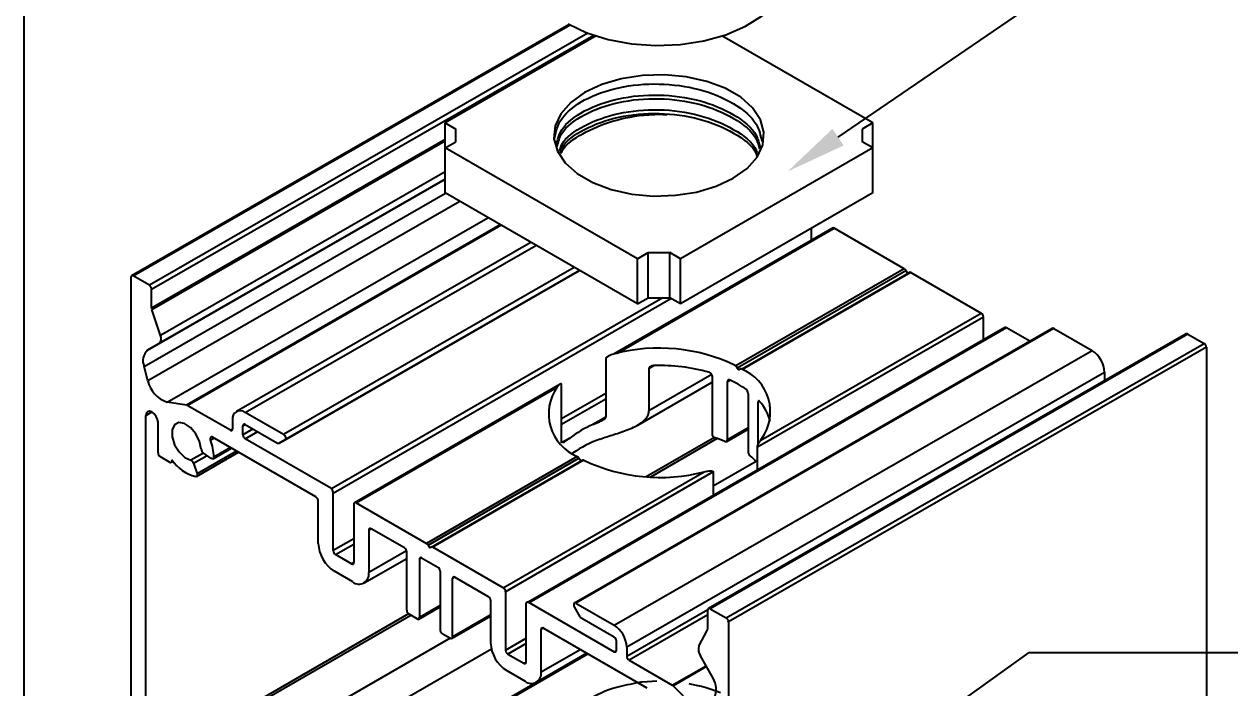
# Model space of a CAD drawing. Extents: x 0 to 7.2, y -17.4 to 0.
# Drawn here: x 0 to 3.71, y -14.46 to -12.416 of the extents above; entities that cross this region are included whole.
import ezdxf
from ezdxf import colors
from ezdxf.entities.mleader import LeaderData, LeaderLine
from ezdxf.math import Vec2, Vec3

# ---------------------------------------------------------------- set-up
doc = ezdxf.new("R2010")
doc.units = 0
doc.header["$LTSCALE"] = 0.5
doc.header["$MEASUREMENT"] = 0
doc.linetypes.add('HIDDEN2', pattern=[0.1875, 0.125, -0.0625])
doc.layers.add('CUST DWG', color=60, linetype='CONTINUOUS', lineweight=20)
for name, color, linetype in [('Hardware', 242, 'CONTINUOUS'), ('Housing', 150, 'CONTINUOUS'), ('Mounting', 4, 'CONTINUOUS')]:
    doc.layers.add(name, color=color, linetype=linetype)
doc.layers.add('Text-Unprinted', color=131, linetype='CONTINUOUS', plot=False)
doc.styles.add('LSAD_Standard', font='arial.ttf')

msp = doc.modelspace()

# ---------------------------------------------------------------- linework, layer by layer
at = {"layer": 'Hardware', "transparency": 16777216}
for p, q in [((1.7607, -12.4518), (1.2955, -12.7203)), ((2.6121, -12.7203), (2.1473, -12.4521)), ((1.2955, -12.7203), (1.3288, -12.7395)), ((1.2955, -12.7971), (1.2955, -12.7203)), ((2.6121, -12.7203), (2.5788, -12.7395)), ((2.6121, -12.7971), (2.6121, -12.7203)), ((1.3288, -12.7779), (1.3288, -12.7395)), ((2.5788, -12.7395), (2.5788, -12.7779)), ((1.2955, -12.7971), (1.3288, -12.7779)), ((1.8873, -13.1386), (1.2955, -12.7971)), ((1.2955, -12.9359), (1.2955, -12.7971)), ((2.6121, -12.7971), (2.0203, -13.1386)), ((2.6121, -12.7971), (2.5788, -12.7779)), ((2.6121, -12.9359), (2.6121, -12.7971)), ((1.8873, -13.2775), (1.2955, -12.9359)), ((2.6121, -12.9359), (2.0203, -13.2775)), ((1.8873, -13.1386), (1.9205, -13.1194)), ((1.9205, -13.1194), (1.987, -13.1194)), ((1.9205, -13.2583), (1.9205, -13.1194)), ((2.0203, -13.1386), (1.987, -13.1194)), ((1.987, -13.2583), (1.987, -13.1194)), ((1.8873, -13.2775), (1.8873, -13.1386)), ((2.0203, -13.2775), (2.0203, -13.1386)), ((1.8873, -13.2775), (1.9205, -13.2583)), ((1.9205, -13.2583), (1.987, -13.2583)), ((2.0203, -13.2775), (1.987, -13.2583))]:
    msp.add_line(p, q, dxfattribs=at)
at = {"layer": 'Hardware', "transparency": 16777216, "flags": 128}
msp.add_lwpolyline([(2.1825, -12.8907), (2.2251, -12.8604), (2.2558, -12.8256), (2.2733, -12.7879), (2.2768, -12.749), (2.2663, -12.7104), (2.242, -12.674), (2.2052, -12.6412), (2.1574, -12.6136), (2.1007, -12.5924), (2.0375, -12.5784), (1.9707, -12.5723), (1.9032, -12.5743), (1.8379, -12.5844), (1.7776, -12.6021), (1.725, -12.6267), (1.6825, -12.657), (1.6518, -12.6918), (1.6343, -12.7295), (1.6307, -12.7685), (1.6413, -12.807), (1.6655, -12.8435), (1.7024, -12.8762), (1.7502, -12.9038), (1.8069, -12.9251), (1.8701, -12.9391), (1.9369, -12.9452), (2.0044, -12.9431), (2.0697, -12.933), (2.13, -12.9153), (2.1825, -12.8907)], dxfattribs=at)
at = {"layer": 'Hardware', "linetype": 'HIDDEN2', "transparency": 16777216}
msp.add_arc((1.9548, -14.9549), 0.5157, 68.6082, 95.8848, dxfattribs=at)
at = {"layer": 'Hardware', "transparency": 16777216}
for points, knots in [([(1.6317, -12.7719), (1.6363, -12.7497), (1.646, -12.7041), (1.7198, -12.646), (1.8266, -12.6073), (1.9538, -12.5955), (2.0811, -12.6129), (2.1874, -12.6574), (2.2572, -12.7158), (2.2664, -12.7592), (2.2703, -12.7773)], [0, 0, 0, 0, 0.123199, 0.253761, 0.384324, 0.514886, 0.645448, 0.77601, 0.906573, 1, 1, 1, 1]), ([(1.6383, -12.7875), (1.642, -12.7717), (1.6511, -12.7325), (1.7202, -12.6801), (1.8265, -12.6413), (1.9538, -12.6296), (2.0812, -12.6469), (2.1869, -12.6915), (2.2529, -12.7447), (2.2618, -12.7822), (2.2647, -12.7945)], [0, 0, 0, 0, 0.094349, 0.233906, 0.373463, 0.51302, 0.652577, 0.792135, 0.931692, 1, 1, 1, 1]), ([(1.6406, -12.7923), (1.6439, -12.7788), (1.653, -12.7419), (1.7205, -12.6915), (1.8264, -12.6526), (1.9538, -12.6409), (2.0813, -12.6582), (2.1867, -12.7029), (2.2515, -12.7543), (2.2603, -12.7899), (2.2629, -12.8003)], [0, 0, 0, 0, 0.082922, 0.225901, 0.368879, 0.511858, 0.654836, 0.797815, 0.940794, 1, 1, 1, 1]), ([(1.6477, -12.8065), (1.6497, -12.7998), (1.6582, -12.7699), (1.7213, -12.7257), (1.8262, -12.6866), (1.9538, -12.675), (2.0815, -12.6922), (2.1858, -12.7371), (2.2475, -12.7831), (2.256, -12.8128), (2.2573, -12.8175)], [0, 0, 0, 0, 0.045014, 0.199343, 0.353672, 0.508002, 0.662331, 0.81666, 0.97099, 1, 1, 1, 1]), ([(1.6501, -12.8113), (1.6515, -12.8068), (1.6599, -12.7792), (1.7217, -12.7371), (1.8261, -12.6979), (1.9538, -12.6863), (2.0816, -12.7035), (2.1855, -12.7485), (2.2463, -12.7927), (2.2546, -12.8204), (2.2554, -12.8232)], [0, 0, 0, 0, 0.031004, 0.189528, 0.348052, 0.506576, 0.665101, 0.823625, 0.982149, 1, 1, 1, 1]), ([(1.6517, -12.8145), (1.6529, -12.812), (1.6636, -12.7884), (1.7175, -12.7513), (1.8082, -12.7113), (1.892, -12.6962), (1.9393, -12.6939), (1.9479, -12.6935)], [0, 0, 0, 0, 0.036029, 0.330898, 0.626534, 0.932015, 1, 1, 1, 1]), ([(1.9479, -12.6935), (1.9526, -12.6935), (1.9629, -12.6934), (1.973, -12.6941), (1.9786, -12.6945)], [0, 0, 0, 0, 0.451289, 1, 1, 1, 1]), ([(1.8899, -14.444), (1.8671, -14.448), (1.8104, -14.4587), (1.7332, -14.4933), (1.6736, -14.5451), (1.6493, -14.6046), (1.6583, -14.6638), (1.6907, -14.6971), (1.7063, -14.7131)], [0.0209138, 0.0209138, 0.0209138, 0.0209138, 0.1400202, 0.3191408, 0.4984811, 0.6705735, 0.8421765, 1, 1, 1, 1])]:
    msp.add_open_spline(points, degree=3, knots=knots, dxfattribs=at)
msp.add_open_spline([(1.9019, -14.4419), (1.8979, -14.4426), (1.8939, -14.4433), (1.8899, -14.444)], degree=3, dxfattribs=at)
at = {"layer": 'Housing', "transparency": 16777216}
for p, q in [((1.6774, -12.4168), (0.3311, -13.1909)), ((0.3361, -13.1914), (1.6806, -12.4183)), ((1.7353, -12.4438), (0.3856, -13.2199)), ((0.3926, -13.2322), (1.7537, -12.4496)), ((1.2955, -12.7711), (0.3926, -13.2902)), ((0.3933, -13.2941), (1.2955, -12.7753)), ((1.2955, -12.8708), (0.4196, -13.3745)), ((1.2955, -12.8938), (0.3801, -13.4201)), ((0.4154, -13.3997), (1.2955, -12.8937)), ((0.3694, -13.4696), (1.2965, -12.9365)), ((1.3409, -12.9622), (0.3812, -13.514)), ((0.4401, -13.5797), (1.4274, -13.012)), ((1.4651, -13.0338), (0.4995, -13.589)), ((0.5019, -13.5899), (1.4671, -13.035)), ((2.4874, -13.044), (1.8155, -13.4313)), ((1.826, -13.4286), (2.4924, -13.0445)), ((2.4217, -13.0458), (2.4217, -13.082)), ((2.7087, -13.1694), (2.4924, -13.0445)), ((1.559, -13.088), (0.6533, -13.6087)), ((0.6808, -13.6115), (1.575, -13.0973)), ((1.6923, -13.165), (0.7981, -13.6791)), ((2.7087, -13.1694), (2.1903, -13.468)), ((0.329, -13.1954), (0.329, -16.2823)), ((0.3856, -13.2199), (0.3361, -13.1914)), ((1.7095, -13.1749), (0.7854, -13.7062)), ((0.8031, -13.696), (1.7094, -13.1748)), ((2.1945, -13.4737), (2.7137, -13.1746)), ((2.2076, -13.4778), (2.7237, -13.1804)), ((2.7287, -13.1809), (2.2108, -13.4792)), ((2.7137, -13.1746), (2.7187, -13.1833)), ((2.7287, -13.1809), (2.945, -13.3057)), ((0.3926, -13.2902), (0.3926, -13.2322)), ((1.966, -13.2583), (0.9459, -13.8464)), ((0.9512, -13.8596), (1.9907, -13.2604)), ((0.4196, -13.3745), (0.3933, -13.2941)), ((2.9521, -13.318), (2.2567, -13.7187)), ((2.2671, -13.6964), (2.945, -13.3057)), ((2.9521, -13.388), (2.9521, -13.318)), ((3.0178, -13.3501), (1.5513, -14.1955)), ((3.0228, -13.3506), (1.5542, -14.1972)), ((3.1639, -13.3528), (1.6934, -14.1983)), ((3.1689, -13.3533), (1.6984, -14.1988)), ((3.0952, -13.3924), (3.0228, -13.3506)), ((3.1689, -13.3533), (3.2862, -13.421)), ((3.5764, -13.3697), (2.1059, -14.2152)), ((3.5814, -13.3702), (2.1109, -14.2157)), ((3.5814, -13.3702), (3.6309, -13.3988)), ((0.3801, -13.4201), (0.4154, -13.3997)), ((1.8157, -14.2665), (3.2862, -13.421)), ((2.1604, -14.2443), (3.6309, -13.3988)), ((3.638, -13.411), (2.1675, -14.2565)), ((3.638, -13.411), (3.638, -16.4979)), ((1.79, -13.4467), (1.79, -13.6264)), ((1.9228, -13.4763), (1.938, -13.4675)), ((0.3812, -13.514), (0.3694, -13.4696)), ((3.3251, -13.4883), (1.8546, -14.3338)), ((1.9228, -13.4763), (1.9228, -13.6069)), ((2.1163, -13.4952), (1.9228, -13.6069)), ((2.1172, -13.4987), (2.1172, -13.6784)), ((2.1984, -13.4804), (2.2033, -13.4775)), ((3.3251, -13.4883), (3.3251, -13.5148)), ((1.6492, -13.5246), (1.017, -13.8895)), ((1.022, -13.89), (1.6403, -13.5332)), ((1.6539, -13.705), (1.6539, -13.5253)), ((1.8883, -13.6505), (2.1172, -13.5184)), ((2.1645, -13.5163), (2.1724, -13.5118)), ((2.1645, -13.696), (2.1645, -13.5163)), ((1.79, -13.5529), (1.6539, -13.6315)), ((1.6539, -13.6478), (1.79, -13.5693)), ((2.2281, -13.5531), (2.2281, -13.7327)), ((2.2634, -13.5776), (2.2586, -13.5804)), ((0.3749, -13.6205), (0.3937, -13.6096)), ((0.4995, -13.589), (0.4401, -13.5797)), ((0.6348, -13.6666), (0.5019, -13.5899)), ((0.7981, -13.6791), (0.6808, -13.6115)), ((2.2586, -13.7105), (2.2586, -13.5804)), ((0.3749, -14.7324), (0.3749, -13.6205)), ((0.4125, -13.7361), (0.4125, -13.6421)), ((0.6419, -13.6339), (0.6419, -13.6625)), ((0.6737, -13.6523), (0.6808, -13.6482)), ((0.6737, -13.6809), (0.6737, -13.6523)), ((0.6808, -13.6482), (0.7804, -13.7057)), ((1.79, -13.6264), (1.7507, -13.6491)), ((0.5734, -13.6964), (0.5839, -13.6903)), ((0.8982, -13.8717), (0.5796, -13.6878)), ((0.6419, -13.6625), (0.6348, -13.6666)), ((0.7055, -13.6625), (0.6737, -13.6809)), ((0.6808, -13.6931), (0.7197, -13.6707)), ((1.6791, -13.6904), (1.6539, -13.705)), ((2.1243, -13.6886), (1.9148, -13.8095)), ((2.1621, -13.7007), (2.2281, -13.6626)), ((2.2281, -13.6593), (2.1645, -13.696)), ((0.582, -13.7539), (0.638, -13.7215)), ((0.6351, -13.7198), (0.584, -13.7493)), ((0.9442, -13.8451), (0.6808, -13.6931)), ((0.7854, -13.7062), (0.8031, -13.696)), ((2.1333, -13.6919), (1.9281, -13.8103)), ((2.2567, -13.7862), (2.2567, -13.7161)), ((0.4479, -13.7646), (0.4196, -13.7483)), ((0.4529, -13.7651), (0.4585, -13.7619)), ((0.4549, -13.7574), (0.4549, -13.7605)), ((0.4566, -13.7596), (0.4549, -13.7605)), ((0.552, -13.7365), (0.5133, -13.7588)), ((0.5218, -13.7681), (0.5633, -13.7441)), ((0.5309, -13.8086), (0.6599, -13.7342)), ((0.6533, -13.7304), (0.5323, -13.8002)), ((0.5763, -13.753), (0.5515, -13.7362)), ((1.7025, -13.7469), (1.2382, -14.0148)), ((1.2432, -14.0201), (1.7073, -13.7523)), ((1.2532, -14.0259), (1.7173, -13.7581)), ((1.7225, -13.7585), (1.2582, -14.0264)), ((2.2531, -13.7625), (2.1206, -13.839)), ((0.5218, -13.7681), (0.5323, -13.8002)), ((1.4745, -14.1512), (2.0928, -13.7943)), ((2.1206, -13.7946), (1.4816, -14.1635)), ((2.1206, -13.7946), (2.1206, -13.8647)), ((0.9512, -14.037), (0.9512, -13.8574)), ((0.9053, -14.0146), (0.9053, -13.8839)), ((1.0149, -13.8941), (1.0149, -14.0738)), ((1.022, -13.89), (1.2382, -14.0148)), ((1.0608, -13.9737), (1.0679, -13.9696)), ((1.0608, -13.9737), (1.0608, -14.1044)), ((1.1704, -14.0288), (1.0679, -13.9696)), ((1.0149, -14.0003), (0.9512, -14.037)), ((0.9583, -14.0493), (1.0149, -14.0166)), ((1.2432, -14.0201), (1.2482, -14.0288)), ((1.0078, -14.0779), (0.9583, -14.0493)), ((1.0463, -14.1364), (1.1775, -14.0607)), ((1.1769, -14.0374), (1.0608, -14.1044)), ((1.1775, -14.2207), (1.1775, -14.0411)), ((1.2164, -14.0635), (1.2235, -14.0594)), ((1.2235, -14.0594), (1.273, -14.088)), ((1.2532, -14.0259), (1.2482, -14.0288)), ((1.4745, -14.1512), (1.2582, -14.0264)), ((1.0149, -14.0738), (1.0078, -14.0779)), ((1.2164, -14.0635), (1.2164, -14.2432)), ((1.0113, -14.133), (0.9548, -14.1003)), ((1.28, -14.1002), (1.28, -14.2799)), ((1.326, -14.1186), (1.3189, -14.1227)), ((1.3189, -14.3023), (1.3189, -14.1227)), ((1.326, -14.1186), (1.4285, -14.1778)), ((1.4816, -14.1635), (1.4816, -14.3431)), ((1.2143, -14.2477), (1.28, -14.2098)), ((1.28, -14.2064), (1.2164, -14.2432)), ((1.4356, -14.19), (1.4356, -14.3207)), ((1.5452, -14.3799), (1.5452, -14.2002)), ((1.5523, -14.1961), (1.8157, -14.3481)), ((1.7111, -14.2404), (1.6934, -14.2098)), ((1.6984, -14.1988), (1.8157, -14.2665)), ((1.183, -14.2319), (0.4177, -14.6736)), ((1.1902, -14.2362), (0.4302, -14.6748)), ((1.2093, -14.2473), (1.1846, -14.233)), ((1.3169, -14.3069), (1.4356, -14.2384)), ((1.3189, -14.3023), (1.4356, -14.235)), ((1.8157, -14.3032), (1.7161, -14.2457)), ((1.8546, -14.3624), (2.1039, -14.2185)), ((2.1038, -14.2349), (1.8616, -14.3747)), ((2.1038, -14.2778), (2.1038, -14.2198)), ((2.1109, -14.2157), (2.1604, -14.2443)), ((1.5982, -14.2757), (1.5912, -14.2798)), ((1.5912, -14.4105), (1.5912, -14.2798)), ((1.5982, -14.2757), (1.9168, -14.4596)), ((2.0768, -14.3309), (2.1032, -14.2809)), ((2.1675, -14.2565), (2.1675, -17.3434)), ((1.3113, -14.3061), (0.5513, -14.7447)), ((1.2871, -14.2921), (1.3119, -14.3064)), ((1.4816, -14.3431), (1.5452, -14.3064)), ((1.8227, -14.344), (1.8227, -14.3155)), ((0.5952, -15.0126), (1.7351, -14.3547)), ((0.5972, -14.8243), (1.4379, -14.3391)), ((1.7322, -14.353), (0.5972, -15.008)), ((1.5452, -14.3227), (1.4886, -14.3554)), ((1.4886, -14.3554), (1.5381, -14.3839)), ((1.5767, -14.4425), (1.732, -14.3529)), ((1.5912, -14.4105), (1.7114, -14.341)), ((1.8157, -14.3481), (1.8227, -14.344)), ((1.8546, -14.3338), (1.8546, -14.3624)), ((1.5381, -14.3839), (1.5452, -14.3799)), ((1.8616, -14.3747), (1.9945, -14.4514)), ((1.9945, -14.4514), (2.0985, -14.3913)), ((2.1, -14.3938), (1.997, -14.4532)), ((2.1164, -14.4222), (2.0811, -14.361)), ((1.4851, -14.4064), (1.5417, -14.4391)), ((1.997, -14.4532), (2.0563, -14.5124))]:
    msp.add_line(p, q, dxfattribs=at)
at = {"layer": 'Housing', "transparency": 16777216, "flags": 128}
for points in [[(0.4125, -13.6421), (0.4111, -13.633), (0.407, -13.6236), (0.4009, -13.6154), (0.3937, -13.6096), (0.3865, -13.6071), (0.3804, -13.6083), (0.3764, -13.613), (0.3749, -13.6205)], [(0.5451, -13.7247), (0.5404, -13.7012), (0.5289, -13.6777), (0.5124, -13.6582), (0.4939, -13.6459), (0.4764, -13.6429), (0.4628, -13.6498), (0.4555, -13.6653), (0.4557, -13.6869), (0.4633, -13.7109), (0.4771, -13.7332), (0.4948, -13.7501), (0.5133, -13.7588)], [(0.5796, -13.6878), (0.5778, -13.687), (0.5761, -13.6869), (0.5746, -13.6873), (0.5735, -13.6883), (0.5728, -13.6899), (0.5725, -13.6918), (0.5727, -13.694), (0.5734, -13.6964)], [(0.7981, -13.6791), (0.8001, -13.6807), (0.802, -13.6828), (0.8035, -13.6853), (0.8046, -13.688), (0.8051, -13.6906), (0.805, -13.6929), (0.8043, -13.6948), (0.8031, -13.696)], [(0.584, -13.7493), (0.5839, -13.7509), (0.5834, -13.7522), (0.5827, -13.7533), (0.5817, -13.754), (0.5806, -13.7543), (0.5792, -13.7543), (0.5778, -13.7538), (0.5763, -13.753)], [(0.5323, -13.8002), (0.5328, -13.8021), (0.533, -13.8039), (0.5329, -13.8055), (0.5324, -13.8069), (0.5317, -13.808), (0.5308, -13.8087), (0.5296, -13.8091), (0.5283, -13.809)], [(1.6984, -14.1988), (1.6963, -14.1979), (1.6945, -14.1979), (1.6929, -14.1986), (1.6919, -14.2), (1.6914, -14.2021), (1.6915, -14.2045), (1.6922, -14.2072), (1.6934, -14.2098)]]:
    msp.add_lwpolyline(points, dxfattribs=at)
at = {"layer": 'Housing', "transparency": 16777216}
for centre, radius, start, end in [((2.4895, -13.0486), 0.00503, 54.3909, 114.3073), ((2.7011, -13.1816), 0.0144, 28.8549, 58.0506), ((0.3333, -13.1947), 0.00437, 50.815, 189.2203), ((2.7258, -13.185), 0.00503, 54.3889, 114.3297), ((0.3773, -13.2329), 0.0154, 2.6023, 57.3977), ((0.4051, -13.29), 0.0125, 180.8299, 198.7794), ((2.9367, -13.3187), 0.0154, 2.6023, 57.3977), ((3.0198, -13.3547), 0.00503, 54.3909, 114.3073), ((3.166, -13.3572), 0.00492, 53.6218, 115.0764), ((0.4009, -13.3843), 0.0211, 313.2625, 27.7277), ((3.5785, -13.3743), 0.00503, 54.3909, 114.3073), ((0.4087, -13.4522), 0.043, 131.7112, 203.9251), ((1.9538, -13.9566), 0.5432, 64.4344, 104.4941), ((3.2406, -13.4922), 0.0845, 2.6023, 57.3977), ((3.6226, -13.4117), 0.0154, 2.6023, 57.3977), ((1.9566, -14.0312), 0.5641, 74.4492, 91.8894), ((2.1539, -13.6098), 0.1425, 324.845, 67.601), ((0.4681, -13.4953), 0.0889, 192.095, 251.6453), ((1.7568, -13.6152), 0.1425, 144.845, 247.601), ((2.036, -13.8053), 0.3237, 54.9444, 65.0733), ((2.1558, -13.674), 0.1445, 13.6588, 41.8502), ((0.4983, -13.596), 0.0071, 59.0514, 79.9869), ((0.6656, -13.6301), 0.024, 50.815, 189.2203), ((0.678, -13.6516), 0.00437, 50.815, 189.2203), ((1.8752, -13.9474), 0.3232, 112.6432, 127.3392), ((0.6376, -13.6632), 0.00437, 230.815, 9.2203), ((0.6891, -13.6802), 0.0154, 182.6023, 237.3977), ((1.9917, -14.0972), 0.4294, 67.4491, 71.7352), ((0.5607, -13.7235), 0.0157, 184.5383, 234.1718), ((0.4299, -13.7527), 0.1542, 1.2568, 21.4102), ((0.7833, -13.7016), 0.00503, 234.3889, 294.3297), ((1.8891, -14.0253), 0.3516, 109.2915, 124.9397), ((0.4279, -13.7354), 0.0154, 182.6023, 237.3977), ((0.4506, -13.7612), 0.00437, 230.815, 9.2203), ((0.56, -13.6861), 0.1269, 214.1537, 255.5493), ((0.5085, -13.7717), 0.0137, 15.3598, 69.786), ((1.9569, -13.2685), 0.5432, 244.4344, 284.4941), ((2.0913, -13.9246), 0.2291, 44.9037, 51.4205), ((0.8899, -13.8846), 0.0154, 2.6023, 57.3977), ((0.9359, -13.8581), 0.0154, 2.6023, 57.3977), ((1.0192, -13.8934), 0.00437, 50.815, 189.2203), ((1.0652, -13.973), 0.00437, 50.815, 189.2203), ((1.0127, -14.0097), 0.1076, 182.6023, 237.3977), ((1.2306, -14.0271), 0.0144, 28.8549, 58.0506), ((0.9666, -14.0363), 0.0154, 182.6023, 237.3977), ((1.1622, -14.0418), 0.0154, 2.6023, 57.3977), ((1.2207, -14.0628), 0.00437, 50.815, 189.2203), ((1.2553, -14.0305), 0.00503, 54.3889, 114.3297), ((1.0106, -14.0745), 0.00437, 230.815, 9.2203), ((1.2647, -14.1009), 0.0154, 2.6023, 57.3977), ((1.0307, -14.1093), 0.0306, 230.815, 9.2203), ((1.3232, -14.122), 0.00437, 50.815, 189.2203), ((1.4662, -14.1642), 0.0154, 2.6023, 57.3977), ((1.4203, -14.1907), 0.0154, 2.6023, 57.3977), ((1.5495, -14.1995), 0.00437, 50.815, 189.2203), ((1.1929, -14.22), 0.0154, 182.6023, 237.3977), ((1.2121, -14.2439), 0.00437, 230.815, 9.2203), ((1.7237, -14.2335), 0.0144, 208.8549, 238.0506), ((2.1081, -14.2191), 0.00437, 50.815, 189.2203), ((2.1521, -14.2572), 0.0154, 2.6023, 57.3977), ((1.2954, -14.2792), 0.0154, 182.6023, 237.3977), ((1.5955, -14.2791), 0.00437, 50.815, 189.2203), ((1.7701, -14.3377), 0.0845, 2.6023, 57.3977), ((2.0972, -14.278), 0.0066, 334.0689, 1.5675), ((1.3146, -14.303), 0.00437, 230.815, 9.2203), ((1.5431, -14.3158), 0.1076, 182.6023, 237.3977), ((1.8074, -14.3162), 0.0154, 2.6023, 57.3977), ((1.4969, -14.3424), 0.0154, 182.6023, 237.3977), ((1.8184, -14.3447), 0.00437, 230.815, 9.2203), ((2.1088, -14.3418), 0.0338, 161.2255, 214.7489), ((1.5409, -14.3806), 0.00437, 230.815, 9.2203), ((1.8699, -14.3617), 0.0154, 182.6023, 237.3977), ((1.561, -14.4154), 0.0306, 230.815, 9.2203), ((2.052, -14.4651), 0.0774, 345.8868, 33.7225), ((1.9885, -14.4616), 0.0119, 44.5994, 59.4362)]:
    msp.add_arc(centre, radius, start, end, dxfattribs=at)
for start_param, end_param in [(4.712256, 4.732828), (1.550091, 1.570663)]:
    msp.add_ellipse((1.9553, -13.6207), major_axis=(-0.2431, 0.421), ratio=0.577299, start_param=start_param, end_param=end_param, dxfattribs=at)
for points, knots in [([(1.8178, -13.4307), (1.8126, -13.432), (1.8075, -13.4339), (1.8001, -13.4375), (1.7976, -13.4389), (1.7941, -13.4414), (1.793, -13.4422), (1.791, -13.4443), (1.79, -13.4455), (1.79, -13.4467)], [0, 0, 0, 0, 0.5, 0.5, 0.75, 0.75, 0.875, 0.875, 1, 1, 1, 1]), ([(1.938, -13.4675), (1.9347, -13.4676), (1.9313, -13.4683), (1.927, -13.4704), (1.9256, -13.4713), (1.9235, -13.4735), (1.9228, -13.4749), (1.9228, -13.4763)], [0, 0, 0, 0, 0.5, 0.5, 0.75, 0.75, 1, 1, 1, 1]), ([(2.1172, -13.4987), (2.1172, -13.4965), (2.1161, -13.494), (2.1126, -13.49), (2.1103, -13.4885), (2.1078, -13.4878)], [0, 0, 0, 0, 0.5, 0.5, 1, 1, 1, 1]), ([(1.6539, -13.5253), (1.6539, -13.5241), (1.6534, -13.5237), (1.6523, -13.5234), (1.6517, -13.5235), (1.6499, -13.5241), (1.6486, -13.5249), (1.6449, -13.5277), (1.6426, -13.5301), (1.6403, -13.5332)], [0, 0, 0, 0, 0.125, 0.125, 0.25, 0.25, 0.5, 0.5, 1, 1, 1, 1]), ([(2.1724, -13.5118), (2.1703, -13.5108), (2.1683, -13.5107), (2.1654, -13.5124), (2.1645, -13.5142), (2.1645, -13.5163)], [0, 0, 0, 0, 0.5, 0.5, 1, 1, 1, 1]), ([(2.2281, -13.5531), (2.2281, -13.5509), (2.2275, -13.5483), (2.2252, -13.5436), (2.2236, -13.5415), (2.2219, -13.5403)], [0, 0, 0, 0, 0.5, 0.5, 1, 1, 1, 1]), ([(2.2634, -13.5776), (2.2622, -13.5762), (2.261, -13.5756), (2.2592, -13.5766), (2.2586, -13.5781), (2.2586, -13.5804)], [0, 0, 0, 0, 0.5, 0.5, 1, 1, 1, 1]), ([(1.7729, -13.6934), (1.7865, -13.6885), (1.8005, -13.684), (1.8292, -13.6748), (1.8439, -13.6701), (1.8663, -13.6613), (1.8737, -13.6581), (1.888, -13.6509), (1.8949, -13.6468), (1.9072, -13.6375), (1.9127, -13.6322), (1.9186, -13.6231), (1.9201, -13.62), (1.9222, -13.6136), (1.9228, -13.6102), (1.9228, -13.6069)], [0, 0, 0, 0, 0.25, 0.25, 0.5, 0.5, 0.625, 0.625, 0.75, 0.75, 0.875, 0.875, 0.9375, 0.9375, 1, 1, 1, 1]), ([(1.7507, -13.6491), (1.7574, -13.6462), (1.7642, -13.6434), (1.7746, -13.6385), (1.7781, -13.6367), (1.7833, -13.6336), (1.785, -13.6325), (1.7874, -13.6305), (1.7882, -13.6298), (1.7895, -13.6282), (1.79, -13.6273), (1.79, -13.6264)], [0, 0, 0, 0, 0.5, 0.5, 0.75, 0.75, 0.875, 0.875, 0.9375, 0.9375, 1, 1, 1, 1]), ([(1.6599, -13.7047), (1.664, -13.7018), (1.67, -13.6976), (1.6769, -13.6922), (1.6791, -13.6904)], [0, 0, 0, 0, 0.681262, 1, 1, 1, 1]), ([(2.1172, -13.6784), (2.1172, -13.6806), (2.1182, -13.6831), (2.1216, -13.6871), (2.1239, -13.6887), (2.1263, -13.6895)], [0, 0, 0, 0, 0.5, 0.5, 1, 1, 1, 1]), ([(2.1564, -13.7007), (2.1585, -13.7016), (2.1606, -13.7016), (2.1636, -13.6999), (2.1645, -13.6982), (2.1645, -13.696)], [0, 0, 0, 0, 0.5, 0.5, 1, 1, 1, 1]), ([(2.2567, -13.7161), (2.2567, -13.7149), (2.2573, -13.7134), (2.2584, -13.7108), (2.259, -13.7096), (2.2608, -13.7062), (2.262, -13.7041), (2.2657, -13.6983), (2.2681, -13.6949), (2.2704, -13.6919)], [0, 0, 0, 0, 0.125, 0.125, 0.25, 0.25, 0.5, 0.5, 1, 1, 1, 1]), ([(2.2281, -13.7327), (2.2281, -13.7349), (2.2288, -13.7375), (2.2311, -13.7422), (2.2326, -13.7443), (2.2342, -13.7456)], [0, 0, 0, 0, 0.5, 0.5, 1, 1, 1, 1]), ([(2.2536, -13.7629), (2.2541, -13.7634), (2.2553, -13.7644), (2.2566, -13.7647), (2.257, -13.7642), (2.2571, -13.7641)], [0, 0, 0, 0, 0.445963, 0.892108, 1, 1, 1, 1]), ([(2.0928, -13.7943), (2.0981, -13.793), (2.1032, -13.7921), (2.1106, -13.7915), (2.1131, -13.7915), (2.1165, -13.7918), (2.1177, -13.792), (2.1197, -13.7928), (2.1206, -13.7935), (2.1206, -13.7946)], [0, 0, 0, 0, 0.5, 0.5, 0.75, 0.75, 0.875, 0.875, 1, 1, 1, 1])]:
    msp.add_open_spline(points, degree=3, knots=knots, dxfattribs=at)
for points in [[(2.1933, -13.4718), (2.192, -13.4695), (2.1901, -13.4676), (2.1882, -13.4666)], [(2.2082, -13.4781), (2.2064, -13.477), (2.2046, -13.4768), (2.2033, -13.4775)], [(1.7025, -13.7469), (1.7043, -13.748), (1.706, -13.75), (1.7073, -13.7523)], [(1.7173, -13.7581), (1.7187, -13.7573), (1.7205, -13.7574), (1.7225, -13.7585)]]:
    msp.add_open_spline(points, degree=3, dxfattribs=at)
at = {"layer": 'Mounting', "transparency": 16777216, "flags": 128}
msp.add_lwpolyline([(1.6738, -12.4151), (1.7318, -12.4427), (1.7979, -12.4635), (1.8696, -12.4768), (1.9444, -12.4819), (2.0195, -12.4788), (2.0922, -12.4676), (2.1599, -12.4486), (2.2202, -12.4226), (2.2708, -12.3904), (2.31, -12.3533), (2.3363, -12.3126), (2.3488, -12.2698), (2.3498, -12.2535)], dxfattribs=at)
at = {"layer": 'Text-Unprinted', "ltscale": 0.5, "transparency": 16777216}
msp.add_lwpolyline([(0.0002, 0), (6.7878, 0), (6.7878, -17.3484), (0.0002, -17.3485)], close=True, dxfattribs=at)

# ---------------------------------------------------------------- leaders
at = {"layer": 'CUST DWG', "ltscale": 0.5, "transparency": 16777216}
ml = msp.add_multileader_mtext('Standard', dxfattribs=at)
ml.set_content('\\A1;3/8" SQ. NUT\\P(FINISH TO MATCH\\PSTEM FINISH)', color=256, style='LSAD_Standard')
ml.set_leader_properties()
ml.build(insert=Vec2(0, 0))
ml.multileader.update_dxf_attribs({"dogleg_length": 0.36, "arrow_head_size": 0.1875})
ctx = ml.context
ctx.base_point, ctx.char_height, ctx.arrow_head_size, ctx.landing_gap_size, ctx.plane_origin = Vec3(4.0053, -12.3632), 0.1875, 0.1875, 0.09, Vec3(1.6641, -12.898)
notes = []
notes.append((ctx, [(0, (1, 1, 0), (3.0932, -12.3632), (1, 0), 0.9121, [(0, [(2.3498, -12.8696)], 0, [])])]))
ctx.mtext.insert, ctx.mtext.width, ctx.mtext.defined_height, ctx.mtext.flow_direction = Vec3(4.0953, -12.2419), 3.15153, 0.8541, 5
ml = msp.add_multileader_mtext('Standard', dxfattribs=at)
ml.set_content('\\A1;3/8" IP x 1"\\PNIPPLE LOCK', color=256, style='LSAD_Standard')
ml.set_leader_properties()
ml.build(insert=Vec2(0, 0))
ml.multileader.update_dxf_attribs({"dogleg_length": 0.36, "arrow_head_size": 0.1875})
ctx = ml.context
ctx.base_point, ctx.char_height, ctx.arrow_head_size, ctx.landing_gap_size, ctx.plane_origin = Vec3(4.0053, -14.3504), 0.1875, 0.1875, 0.09, Vec3(1.6641, -14.8852)
notes.append((ctx, [(0, (1, 1, 0), (3.0932, -14.3504), (1, 0), 0.9121, [(0, [(1.8729, -15.2261)], 0, [])])]))
ctx.mtext.insert, ctx.mtext.width, ctx.mtext.defined_height, ctx.mtext.flow_direction = Vec3(4.0953, -14.2551), 3.15153, 0.8541, 5
for ctx, leaders in notes:
    for number, flags, end, landing, length, lines in leaders:
        leader = LeaderData()
        leader.index, (leader.has_last_leader_line, leader.has_dogleg_vector, leader.attachment_direction) = number, flags
        leader.last_leader_point, leader.dogleg_vector, leader.dogleg_length = Vec3(end), Vec3(landing), length
        for number, points, colour, breaks in lines:
            line = LeaderLine()
            line.index, line.vertices, line.color, line.breaks = number, Vec3.list(points), colors.encode_raw_color(colour), breaks
            leader.lines.append(line)
        ctx.leaders.append(leader)

doc.saveas('drawing.dxf')
